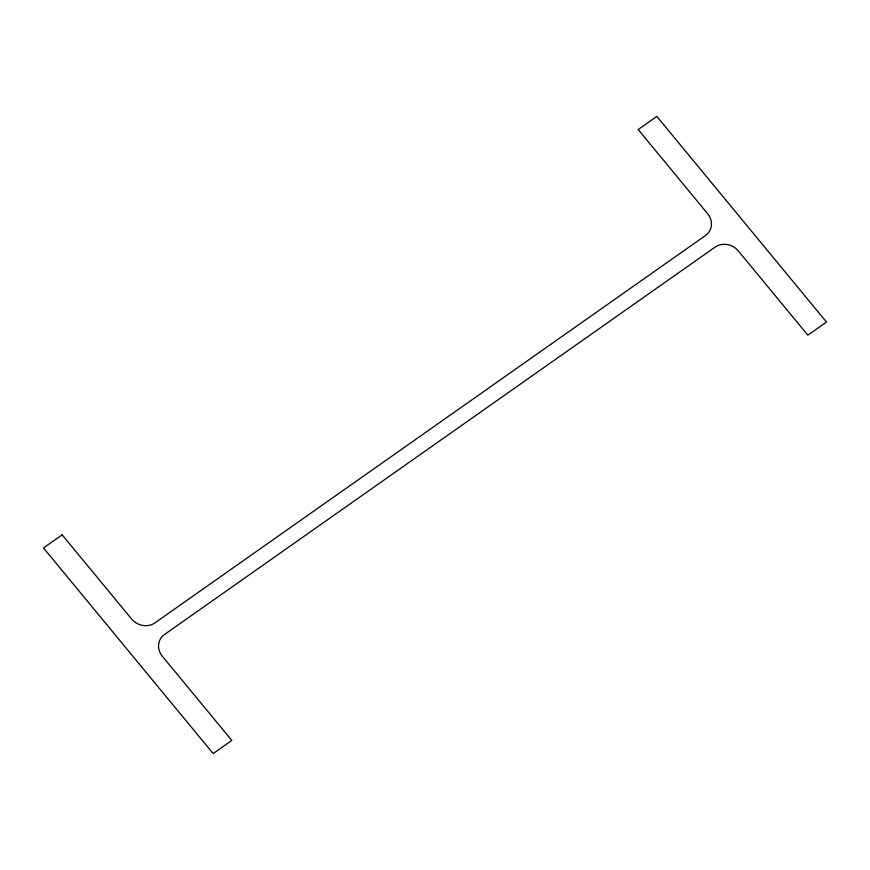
<?xml version="1.0" encoding="UTF-8"?>
<svg xmlns="http://www.w3.org/2000/svg" width="870" height="870" viewBox="0 0 870 870"><rect width="100%" height="100%" fill="white"/><g stroke="black" fill="none" stroke-linecap="round" stroke-linejoin="round"><path stroke-width="1.3" d="M62.151 534.822L43.5 547.948L213.161 753.583L231.811 740.457L162.353 656.274A16.889 15.258 28.1 0 1 164.495 634.502L715.096 247.113A16.889 15.258 28.1 0 1 738.391 250.995L807.849 335.178L826.5 322.052L656.839 116.417L638.188 129.543L707.647 213.726A16.889 15.258 28.1 0 1 705.505 235.498L154.903 622.887A16.889 15.258 28.1 0 1 131.609 619.005L62.151 534.822"/></g></svg>
